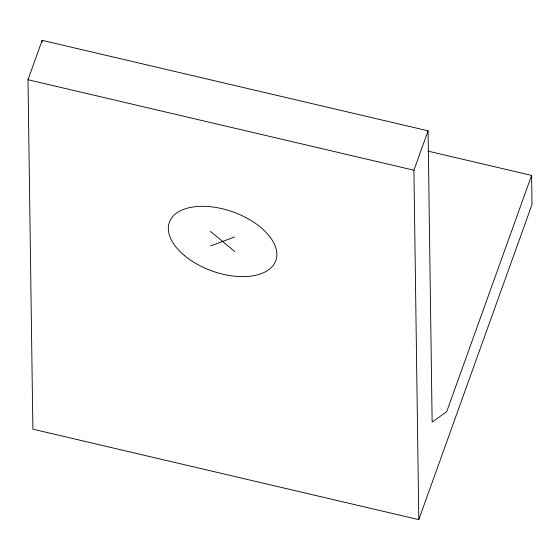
<?xml version="1.0" encoding="UTF-8"?>
<svg xmlns="http://www.w3.org/2000/svg" width="560" height="560" viewBox="0 0 560 560"><rect width="100%" height="100%" fill="white"/><g stroke="black" fill="none" stroke-linecap="round" stroke-linejoin="round"><path stroke-width="0.84" d="M531.594 175.406L532 204.526L418.796 519.652L32.879 429.177L28 79.737L42.147 40.348L428.071 130.823L432.138 422.023L446.691 411.747L531.594 175.406L427.889 151.095M418.796 519.652L413.917 170.212L428.071 130.823M210.63 245.91L234.542 237.006M28 79.737L413.917 170.212M210.427 231.35L234.745 251.566M42.147 40.348L42.175 42.098M184.534 255.626A56.56 31.332 19.8 0 0 275.128 262.22A56.56 31.332 19.8 0 0 208.096 206.521A56.56 31.332 19.8 0 0 184.534 255.626"/></g></svg>
